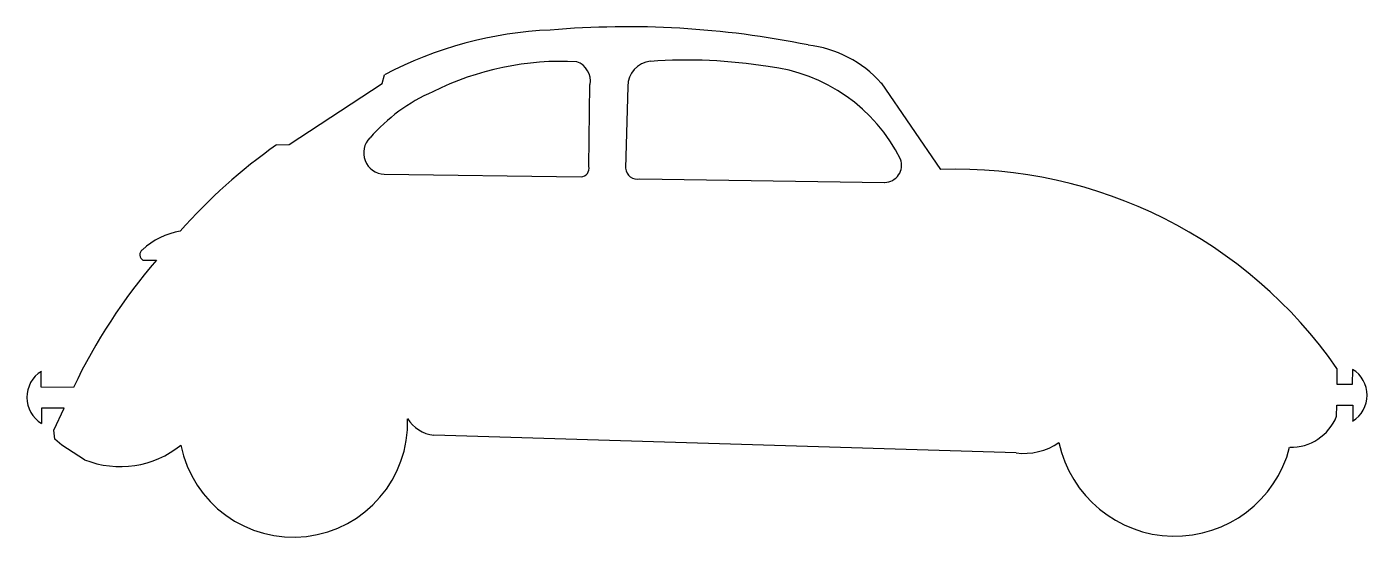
# Model space of a CAD drawing. Extents: x -0.1 to 14.8, y 0 to 5.7.
import ezdxf

# ---------------------------------------------------------------- set-up
doc = ezdxf.new("R2010")
doc.units = 0
doc.layers.get('0').update_dxf_attribs({"linetype": 'CONTINUOUS'})
doc.layers.add('LAYER_1', color=7, linetype='CONTINUOUS')

msp = doc.modelspace()

# ---------------------------------------------------------------- linework, layer by layer
at = {"color": 1, "linetype": 'BYBLOCK'}
for p, q in [((1.233, 3.08), (1.382, 3.08)), ((0.11, 1.676), (0.11, 1.853)), ((14.427, 1.884), (14.424, 1.711)), ((14.599, 1.711), (14.601, 1.874)), ((0.465, 1.675), (0.11, 1.676)), ((14.424, 1.711), (14.599, 1.711)), ((0.362, 1.445), (0.112, 1.444)), ((0.112, 1.444), (0.113, 1.276)), ((14.423, 1.355), (14.427, 1.479)), ((14.427, 1.479), (14.601, 1.479)), ((14.601, 1.479), (14.601, 1.302))]:
    msp.add_line(p, q, dxfattribs=at)
for centre, radius, start, end in [((6.587, -4.371), 10.03, 78.5211, 94.877), ((5.919, 1.301), 4.326, 92.4531, 117.7659), ((8.427, 4.17), 1.297, 41.994, 83.1061), ((5.863, 2.079), 3.198, 87.0617, 116.4794), ((5.954, 5.062), 0.223, 349.3556, 70.9827), ((6.868, 5.002), 0.277, 95.5712, 180.2045), ((7.24, -0.445), 5.736, 80.9684, 93.9912), ((7.925, 3.353), 1.88, 26.6365, 83.4004), ((5.214, 3.155), 1.948, 113.5127, 139.0747), ((6.168, -0.584), 6.028, 125.0075, 138.6192), ((3.906, 4.265), 0.234, 134.4868, 268.167), ((9.426, 4.13), 0.191, 271.0928, 20.0716), ((6.071, 4.092), 0.0912, 272.1527, 15.0021), ((6.694, 4.103), 0.127, 183.1806, 283.771), ((10.217, -1.041), 5.126, 34.7844, 91.922), ((1.776, 2.602), 0.809, 99.2707, 132.763), ((1.269, 3.14), 0.0705, 127.3986, 239.3343), ((6.135, -1.022), 6.278, 139.202, 154.5549), ((0.287, 1.565), 0.337, 121.6067, 238.927), ((14.426, 1.588), 0.335, 301.3425, 58.6575), ((13.917, 1.558), 0.545, 268.6983, 338.1941), ((2.893, 1.285), 1.265, 191.2827, 2.0005), ((4.484, 1.528), 0.382, 211.2392, 264.3693), ((0.982, 1.864), 1.064, 248.2761, 309.0523), ((10.965, 1.642), 0.696, 263.0394, 304.0972), ((12.636, 1.341), 1.31, 192.0951, 345.5034)]:
    msp.add_arc(centre, radius, start, end, dxfattribs=at)
at = {"layer": 'LAYER_1', "color": 1}
for p, q in [((3.877, 5.033), (3.904, 5.128)), ((9.391, 5.038), (10.045, 4.082)), ((2.848, 4.359), (3.877, 5.033)), ((6.159, 4.115), (6.173, 5.021)), ((6.591, 5.001), (6.567, 4.096)), ((2.71, 4.354), (2.848, 4.359)), ((3.899, 4.031), (6.075, 4.001)), ((6.724, 3.979), (9.429, 3.939)), ((0.249, 1.203), (0.362, 1.445)), ((0.26, 1.103), (0.249, 1.203)), ((0.338, 1.038), (0.26, 1.103)), ((0.588, 0.876), (0.338, 1.038)), ((10.881, 0.952), (4.446, 1.147))]:
    msp.add_line(p, q, dxfattribs=at)

doc.saveas('drawing.dxf')
